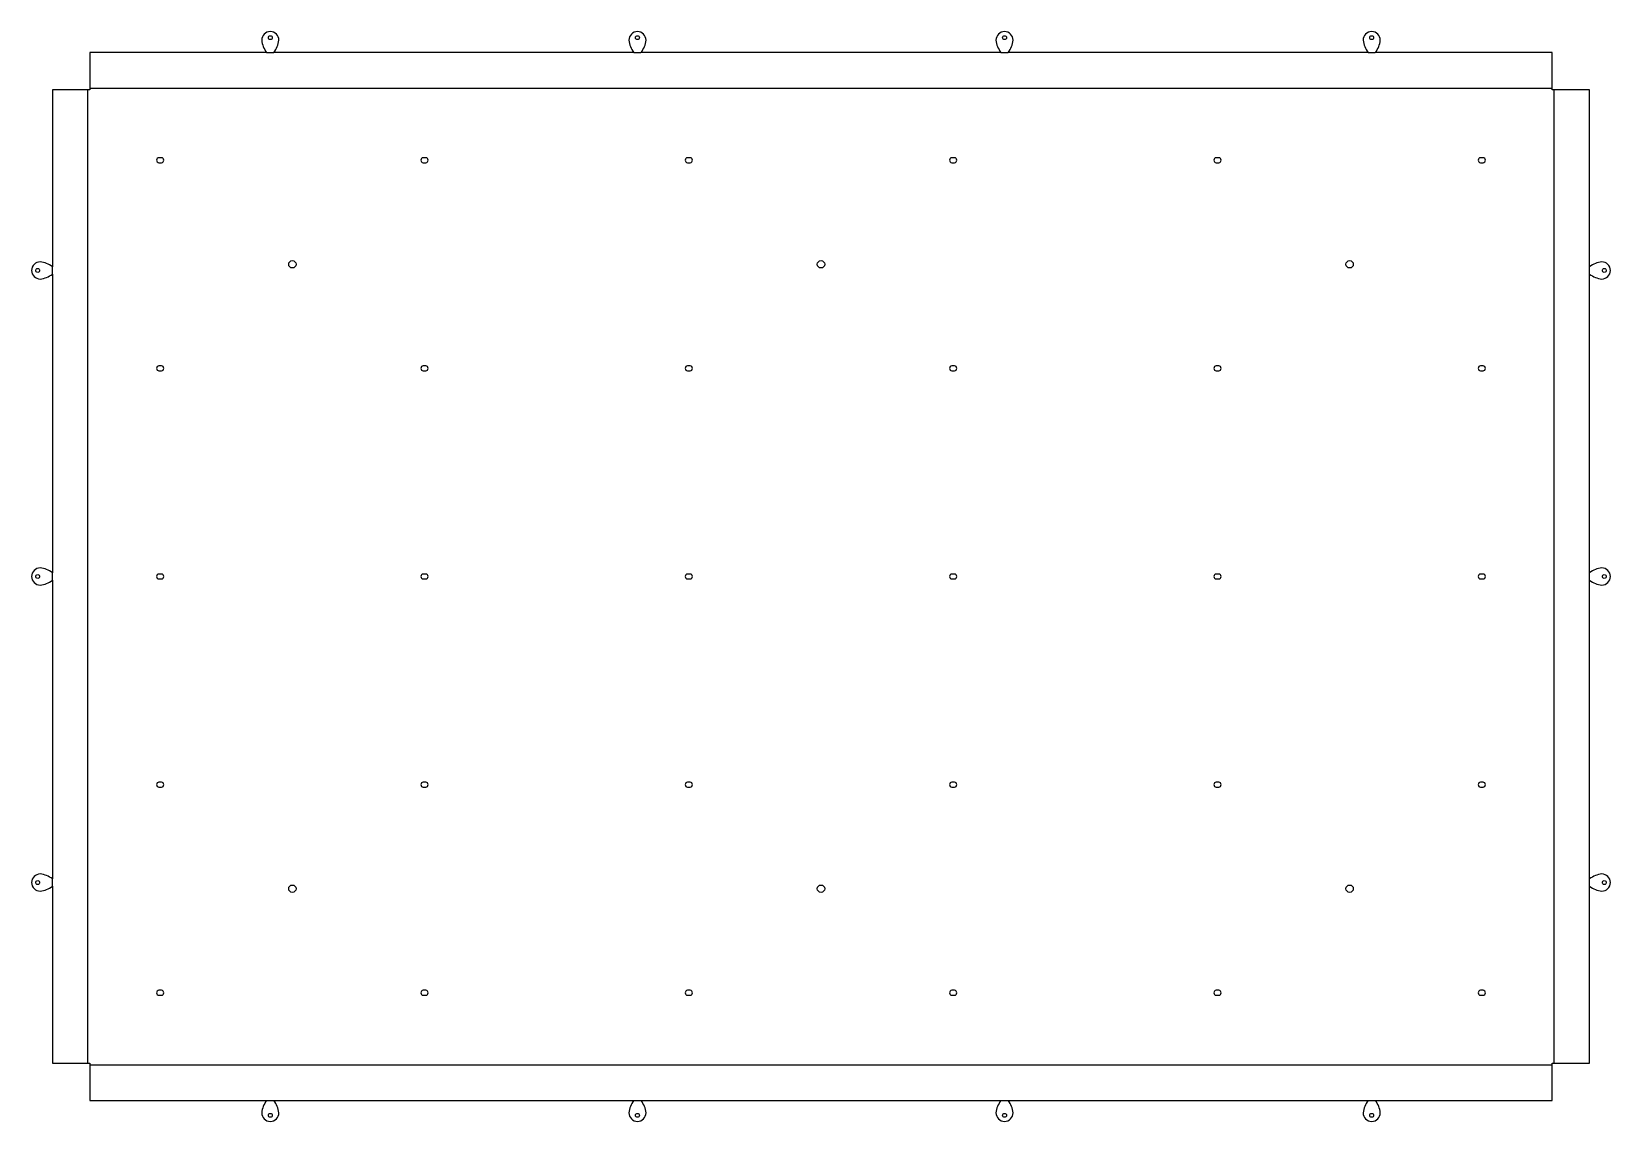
# Model space of a CAD drawing. Header units: millimetres. Extents: x -645 to 645, y -445 to 445.
import ezdxf

# ---------------------------------------------------------------- set-up
doc = ezdxf.new("R2010")
doc.units = ezdxf.units.MM
doc.linetypes.add('DASHED', pattern=[1.524, 1.27, -0.254])
doc.layers.add('DECOUPE', color=1, linetype='Continuous')
doc.layers.add('PLIAGE', color=5, linetype='DASHED')

msp = doc.modelspace()

# ---------------------------------------------------------------- linework, layer by layer
at = {"layer": 'DECOUPE'}
for points in [[(-597.5, -428.1), (-453, -428.1, 0.143827), (-457, -438.1, 1), (-443, -438.1, 0.143827), (-447, -428.1), (-153, -428.1, 0.143827), (-157, -438.1, 1), (-143, -438.1, 0.143827), (-147, -428.1), (147, -428.1, 0.143827), (143, -438.1, 1), (157, -438.1, 0.143827), (153, -428.1), (447, -428.1, 0.143827), (443, -438.1, 1), (457, -438.1, 0.143827), (453, -428.1), (597.5, -428.1), (597.5, -397.5), (628.1, -397.5), (628.1, -253, 0.143827), (638.1, -257, 1), (638.1, -243, 0.143827), (628.1, -247), (628.1, -3, 0.143827), (638.1, -7, 1), (638.1, 7, 0.143827), (628.1, 3), (628.1, 247, 0.143827), (638.1, 243, 1), (638.1, 257, 0.143827), (628.1, 253), (628.1, 397.5), (597.5, 397.5), (597.5, 428.1), (453, 428.1, 0.143827), (457, 438.1, 1), (443, 438.1, 0.143827), (447, 428.1), (153, 428.1, 0.143827), (157, 438.1, 1), (143, 438.1, 0.143827), (147, 428.1), (-147, 428.1, 0.143827), (-143, 438.1, 1), (-157, 438.1, 0.143827), (-153, 428.1), (-447, 428.1, 0.143827), (-443, 438.1, 1), (-457, 438.1, 0.143827), (-453, 428.1), (-597.5, 428.1), (-597.5, 397.5), (-628.1, 397.5), (-628.1, 253, 0.143827), (-638.1, 257, 1), (-638.1, 243, 0.143827), (-628.1, 247), (-628.1, 3, 0.143827), (-638.1, 7, 1), (-638.1, -7, 0.143827), (-628.1, -3), (-628.1, -247, 0.143827), (-638.1, -243, 1), (-638.1, -257, 0.143827), (-628.1, -253), (-628.1, -397.5), (-597.5, -397.5)], [(-541, 338), (-539, 338, 1), (-539, 342), (-541, 342, 1)], [(-325, 338), (-323, 338, 1), (-323, 342), (-325, 342, 1)], [(-109, 338), (-107, 338, 1), (-107, 342), (-109, 342, 1)], [(107, 338), (109, 338, 1), (109, 342), (107, 342, 1)], [(323, 338), (325, 338, 1), (325, 342), (323, 342, 1)], [(539, 338), (541, 338, 1), (541, 342), (539, 342, 1)], [(-541, 168), (-539, 168, 1), (-539, 172), (-541, 172, 1)], [(-325, 168), (-323, 168, 1), (-323, 172), (-325, 172, 1)], [(-109, 168), (-107, 168, 1), (-107, 172), (-109, 172, 1)], [(107, 168), (109, 168, 1), (109, 172), (107, 172, 1)], [(323, 168), (325, 168, 1), (325, 172), (323, 172, 1)], [(539, 168), (541, 168, 1), (541, 172), (539, 172, 1)], [(-541, -2), (-539, -2, 1), (-539, 2), (-541, 2, 1)], [(-325, -2), (-323, -2, 1), (-323, 2), (-325, 2, 1)], [(-109, -2), (-107, -2, 1), (-107, 2), (-109, 2, 1)], [(107, -2), (109, -2, 1), (109, 2), (107, 2, 1)], [(323, -2), (325, -2, 1), (325, 2), (323, 2, 1)], [(539, -2), (541, -2, 1), (541, 2), (539, 2, 1)], [(-541, -172), (-539, -172, 1), (-539, -168), (-541, -168, 1)], [(-325, -172), (-323, -172, 1), (-323, -168), (-325, -168, 1)], [(-109, -172), (-107, -172, 1), (-107, -168), (-109, -168, 1)], [(107, -172), (109, -172, 1), (109, -168), (107, -168, 1)], [(323, -172), (325, -172, 1), (325, -168), (323, -168, 1)], [(539, -172), (541, -172, 1), (541, -168), (539, -168, 1)], [(-541, -342), (-539, -342, 1), (-539, -338), (-541, -338, 1)], [(-325, -342), (-323, -342, 1), (-323, -338), (-325, -338, 1)], [(-109, -342), (-107, -342, 1), (-107, -338), (-109, -338, 1)], [(107, -342), (109, -342, 1), (109, -338), (107, -338, 1)], [(323, -342), (325, -342, 1), (325, -338), (323, -338, 1)], [(539, -342), (541, -342, 1), (541, -338), (539, -338, 1)]]:
    msp.add_lwpolyline(points, format="xyb", close=True, dxfattribs=at)
for centre, radius in [((-450, 440.1), 1.6), ((-150, 440.1), 1.6), ((150, 440.1), 1.6), ((450, 440.1), 1.6), ((-640.1, 250), 1.6), ((-432, 255), 3), ((0, 255), 3), ((432, 255), 3), ((640.1, 250), 1.6), ((-640.1, 0), 1.6), ((640.1, 0), 1.6), ((-640.1, -250), 1.6), ((-432, -255), 3), ((0, -255), 3), ((432, -255), 3), ((640.1, -250), 1.6), ((-450, -440.1), 1.6), ((-150, -440.1), 1.6), ((150, -440.1), 1.6), ((450, -440.1), 1.6)]:
    msp.add_circle(centre, radius, dxfattribs=at)
at = {"layer": 'PLIAGE'}
for p, q in [((-453, 428.1), (-447, 428.1)), ((-153, 428.1), (-147, 428.1)), ((147, 428.1), (153, 428.1)), ((447, 428.1), (453, 428.1)), ((-599, -397.5), (-599, 397.5)), ((-597.5, 399), (597.5, 399)), ((599, -397.5), (599, 397.5)), ((-628.1, 247), (-628.1, 253)), ((628.1, 247), (628.1, 253)), ((-628.1, -3), (-628.1, 3)), ((628.1, -3), (628.1, 3)), ((-628.1, -253), (-628.1, -247)), ((628.1, -253), (628.1, -247)), ((-597.5, -399), (597.5, -399)), ((-453, -428.1), (-447, -428.1)), ((-153, -428.1), (-147, -428.1)), ((147, -428.1), (153, -428.1)), ((447, -428.1), (453, -428.1))]:
    msp.add_line(p, q, dxfattribs=at)

doc.saveas('drawing.dxf')
